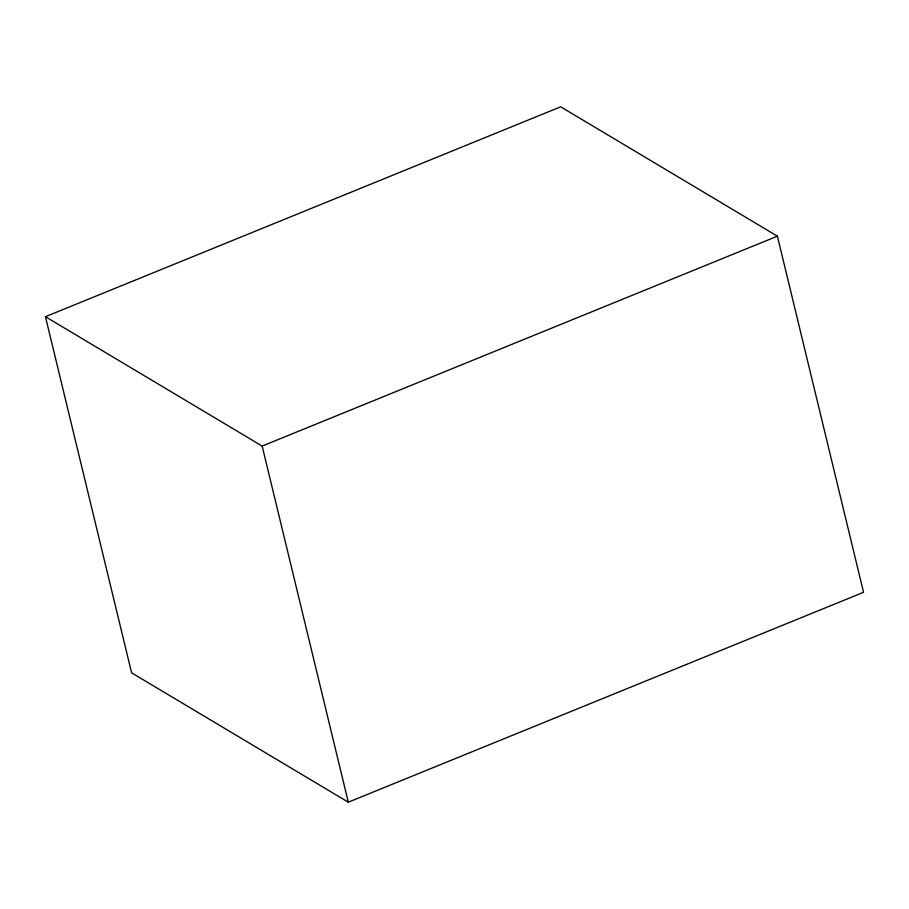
<?xml version="1.0" encoding="UTF-8"?>
<svg xmlns="http://www.w3.org/2000/svg" width="909" height="909" viewBox="0 0 909 909"><rect width="100%" height="100%" fill="white"/><g stroke="black" fill="none" stroke-linecap="round" stroke-linejoin="round"><path stroke-width="1.36" d="M45.45 316.696L560.694 106.808L777.4 236.181L863.55 592.304L348.306 802.192L131.6 672.819L45.45 316.696L262.156 446.08L348.306 802.192M262.156 446.08L777.4 236.181"/></g></svg>
